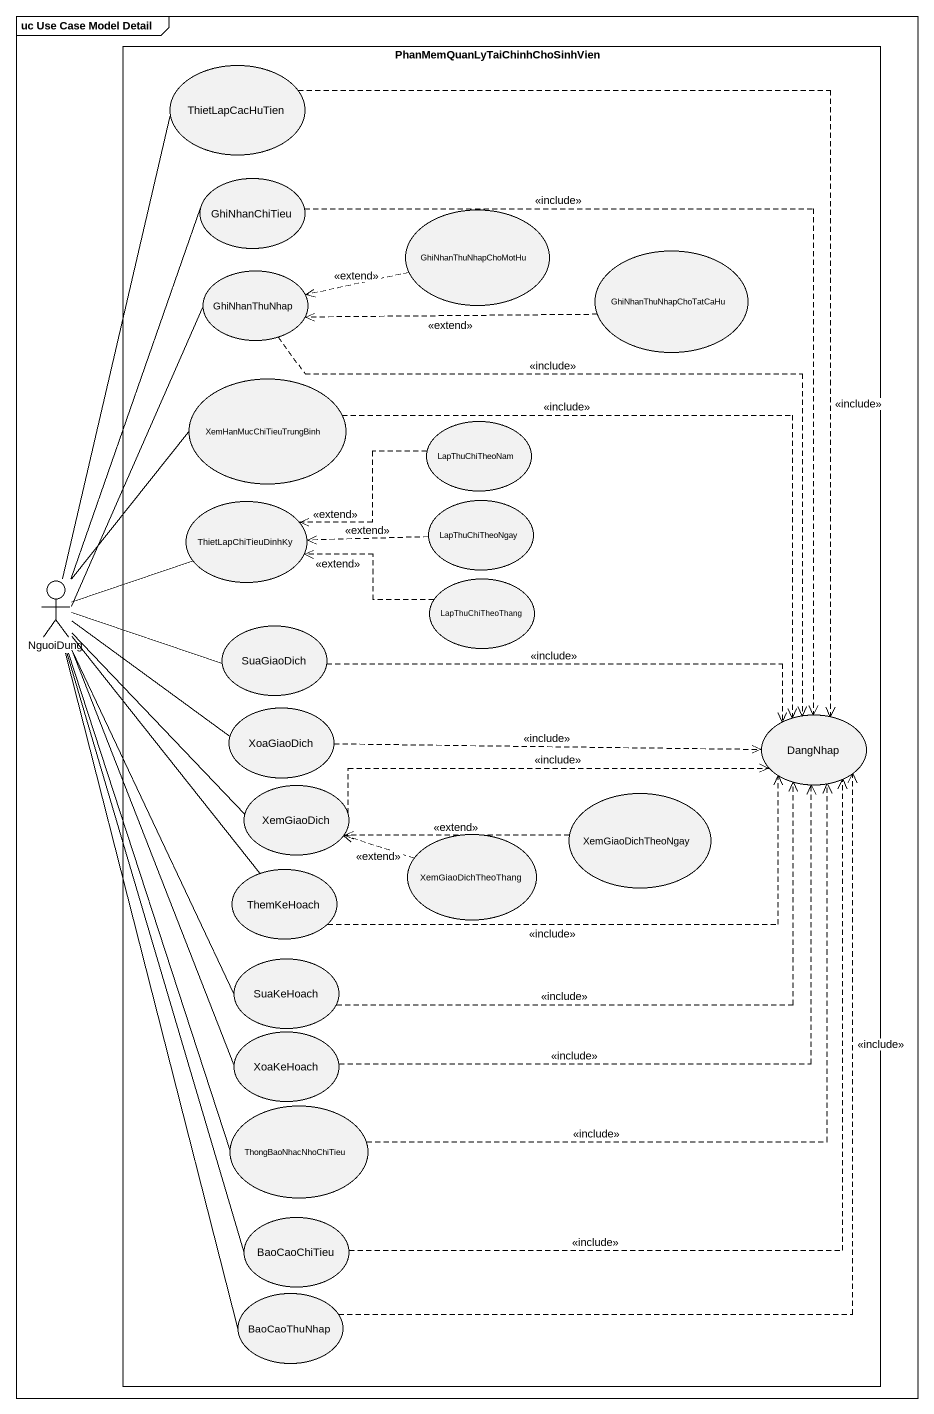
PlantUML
@startuml
mainframe uc Use Case Model Detail
rectangle "PhanMemQuanLyTaiChinhChoSinhVien" as PhanMemQuanLyTaiChinhChoSinh {
  usecase ThietLapCacHuTien
  usecase GhiNhanChiTieu
  usecase GhiNhanThuNhapChoMotHu
  usecase GhiNhanThuNhap
  usecase GhiNhanThuNhapChoTatCaHu
  usecase XemHanMucChiTieuTrungBinh
  usecase LapThuChiTheoNam
  usecase ThietLapChiTieuDinhKy
  usecase LapThuChiTheoNgay
  usecase LapThuChiTheoThang
  usecase SuaGiaoDich
  usecase XoaGiaoDich
  usecase DangNhap
  usecase XemGiaoDich
  usecase XemGiaoDichTheoNgay
  usecase ThemKeHoach
  usecase XemGiaoDichTheoThang
  usecase SuaKeHoach
  usecase XoaKeHoach
  usecase ThongBaoNhacNhoChiTieu
  usecase BaoCaoChiTieu
  usecase BaoCaoThuNhap
}
actor NguoiDung
ThietLapCacHuTien ..> DangNhap : <<include>>
GhiNhanChiTieu ..> DangNhap : <<include>>
GhiNhanThuNhapChoMotHu .left.> GhiNhanThuNhap : <<extend>>
GhiNhanThuNhap ..> DangNhap : <<include>>
GhiNhanThuNhapChoTatCaHu .left.> GhiNhanThuNhap : <<extend>>
XemHanMucChiTieuTrungBinh .right.> DangNhap : <<include>>
LapThuChiTheoNam .left.> ThietLapChiTieuDinhKy : <<extend>>
LapThuChiTheoNgay .left.> ThietLapChiTieuDinhKy : <<extend>>
NguoiDung -up- ThietLapCacHuTien
NguoiDung -up- GhiNhanChiTieu
NguoiDung -up- GhiNhanThuNhap
NguoiDung -up- XemHanMucChiTieuTrungBinh
NguoiDung -right- ThietLapChiTieuDinhKy
NguoiDung -right- SuaGiaoDich
NguoiDung -right- XoaGiaoDich
NguoiDung -- XemGiaoDich
NguoiDung -- ThemKeHoach
NguoiDung -- SuaKeHoach
NguoiDung -- XoaKeHoach
NguoiDung -- ThongBaoNhacNhoChiTieu
NguoiDung -- BaoCaoChiTieu
NguoiDung -- BaoCaoThuNhap
LapThuChiTheoThang .left.> ThietLapChiTieuDinhKy : <<extend>>
SuaGiaoDich .right.> DangNhap : <<include>>
XoaGiaoDich .right.> DangNhap : <<include>>
XemGiaoDich .right.> DangNhap : <<include>>
XemGiaoDichTheoNgay .left.> XemGiaoDich : <<extend>>
ThemKeHoach .right.> DangNhap : <<include>>
XemGiaoDichTheoThang .left.> XemGiaoDich : <<extend>>
SuaKeHoach .right.> DangNhap : <<include>>
XoaKeHoach .up.> DangNhap : <<include>>
ThongBaoNhacNhoChiTieu .up.> DangNhap : <<include>>
BaoCaoChiTieu .up.> DangNhap : <<include>>
BaoCaoThuNhap .up.> DangNhap : <<include>>
@enduml
